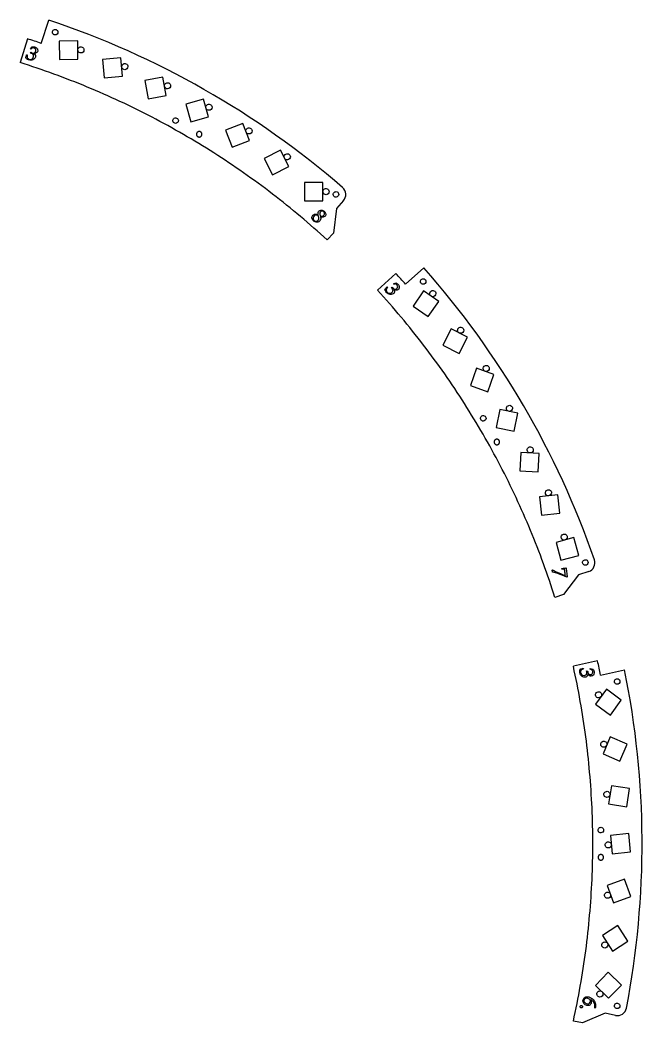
# Model space of a CAD drawing. Header units: millimetres. Extents: x 0 to 573, y 3 to 576.
# Drawn here: x 368.5 to 573.2, y 229.8 to 556.7 of the extents above; entities that cross this region are included whole.
import ezdxf

# ---------------------------------------------------------------- set-up
doc = ezdxf.new("R2010")
doc.units = ezdxf.units.MM
doc.layers.get('0').update_dxf_attribs({"linetype": 'CONTINUOUS'})
doc.layers.add('labels', color=7, linetype='CONTINUOUS')

msp = doc.modelspace()

# ---------------------------------------------------------------- linework, layer by layer
at = {"color": 7}
for points in [[(375.396473, 549.147173), (377.861434, 556.744476)], [(370.907938, 550.604066), (368.474626, 542.882358)], [(473.941628, 497.906836), (471.61741, 495.294032)], [(471.61741, 495.294032), (470.634221, 487.292095), (468.640764, 485.051122)], [(491.019317, 474.111202), (485.051153, 468.640662)], [(494.178056, 470.605229), (500.111426, 475.952205)], [(553.900495, 376.957217), (550.58126, 375.856571)], [(550.58126, 375.856571), (545.728826, 369.418286), (542.881955, 368.474274)], [(556.79239, 347.810749), (548.888539, 346.057205)], [(557.774951, 343.195118), (565.586889, 344.85905)], [(559.247231, 232.938771), (551.825757, 229.78927), (548.888288, 230.395167)], [(562.672095, 232.232341), (559.247231, 232.938771)]]:
    msp.add_lwpolyline(points, dxfattribs=at)
for points in [[(379.914815, 551.888956)], [(381.363492, 543.909998), (387.362752, 544.004242), (387.268508, 550.003502), (381.269248, 549.909258)], [(388.315507, 546.019579)], [(395.943922, 537.905852), (401.916898, 538.474672), (401.348078, 544.447648), (395.375102, 543.878828)], [(402.627984, 540.555963)], [(410.231722, 531.101118), (416.131632, 532.192471), (415.040278, 538.092382), (409.140368, 537.001028)], [(416.569274, 534.324319)], [(424.158126, 523.542172), (429.930578, 525.178876), (428.293874, 530.951328), (422.521422, 529.314624)], [(430.074301, 527.337886)], [(419.191498, 523.054859)], [(437.692893, 515.256584), (443.276166, 517.453643), (441.079107, 523.036915), (435.495834, 520.839857)], [(443.108182, 519.611456)], [(450.789625, 506.283825), (456.118924, 509.040374), (453.362375, 514.369674), (448.033076, 511.613125)], [(455.628867, 511.164449)], [(461.246, 497.80675), (467.246, 497.80675), (467.246, 503.80675), (461.246, 503.80675)], [(468.246, 499.80675)], [(471.499184, 499.012696)], [(501.590078, 460.077191), (504.975559, 465.030828), (500.021922, 468.416309), (496.636441, 463.462671)], [(499.911947, 470.599934)], [(503.062987, 466.549175)], [(511.627185, 448.038567), (514.364183, 453.377935), (509.024815, 456.114932), (506.287817, 450.775565)], [(512.150665, 454.636328)], [(520.967155, 435.554858), (522.977892, 441.207905), (517.324845, 443.218641), (515.314108, 437.565594)], [(520.486491, 442.155448)], [(529.5784, 422.682754), (530.789996, 428.55915), (524.9136, 429.770746), (523.702004, 423.89435)], [(528.053731, 429.144347)], [(519.509503, 425.990531)], [(537.420544, 409.471003), (537.761746, 415.461294), (531.771456, 415.802496), (531.430254, 409.812206)], [(534.823468, 415.630277)], [(544.458188, 395.958396), (543.864353, 401.928938), (537.893812, 401.335103), (538.487647, 395.364562)], [(540.78011, 401.627111)], [(550.639456, 382.211481), (549.061268, 388.000205), (543.272544, 386.422018), (544.850732, 380.633294)], [(545.903875, 387.175899)], [(552.788207, 379.015565)], [(563.187999, 340.20301)], [(564.532585, 335.00019), (559.71256, 338.573334), (556.139415, 333.75331), (560.95944, 330.180165)], [(557.12265, 335.758846)], [(566.433028, 320.657829), (560.914921, 323.013778), (558.558972, 317.495671), (564.077079, 315.139722)], [(558.817262, 319.647383)], [(567.227933, 306.17111), (561.301639, 307.108683), (560.364067, 301.182389), (566.290361, 300.244817)], [(559.845137, 303.301798)], [(557.85528, 291.771356)], [(566.928649, 291.497176), (560.955574, 290.929399), (561.523351, 284.956323), (567.496426, 285.524101)], [(560.24395, 286.848232)], [(565.61448, 276.609912), (559.962838, 274.59523), (561.97752, 268.943588), (567.629162, 270.95827)], [(560.028239, 270.433628)], [(563.370126, 261.528364), (558.344385, 258.250876), (561.621874, 253.225135), (566.647615, 256.502624)], [(559.145506, 254.191757)], [(560.291572, 246.319158), (556.093592, 242.032322), (560.380428, 237.834342), (564.578408, 242.121178)], [(557.537347, 238.218859)], [(563.187999, 234.45049)]]:
    msp.add_lwpolyline(points, close=True, dxfattribs=at)
for points in [[(473.657821, 502.122332), (445.615052, 526.433457), (413.065438, 544.993009), (377.8614, 556.74475)], [(379.083324, 552.444541), (378.944021, 552.780848), (379.021021, 553.167954), (379.278419, 553.425352)], [(379.278419, 553.425352), (379.535818, 553.682751), (379.922924, 553.759751), (380.259231, 553.620448)], [(380.259231, 553.620448), (380.595537, 553.481145), (380.814815, 553.152972), (380.814815, 552.788956)], [(380.814815, 552.788956), (380.814815, 552.550262), (380.719994, 552.321343), (380.551212, 552.15256)], [(375.396473, 549.147173), (373.904474, 549.645523), (372.408228, 550.131066), (370.9079, 550.60375)], [(379.914815, 551.888956), (379.550799, 551.888956), (379.222627, 552.108234), (379.083324, 552.444541)], [(380.551212, 552.15256), (380.382429, 551.983778), (380.15351, 551.888956), (379.914815, 551.888956)], [(387.391627, 546.636896), (387.236846, 547.01057), (387.322402, 547.440688), (387.6084, 547.726686)], [(388.315507, 546.019579), (387.911044, 546.019579), (387.546408, 546.263221), (387.391627, 546.636896)], [(387.6084, 547.726686), (387.894398, 548.012684), (388.324516, 548.09824), (388.69819, 547.943459)], [(389.022613, 546.312472), (388.835077, 546.124936), (388.580723, 546.019579), (388.315507, 546.019579)], [(388.69819, 547.943459), (389.071864, 547.788678), (389.315507, 547.424041), (389.315507, 547.019579)], [(389.315507, 547.019579), (389.315507, 546.754363), (389.21015, 546.500009), (389.022613, 546.312472)], [(390.379669, 534.912681), (383.198631, 537.886378), (375.887665, 540.546316), (368.474626, 542.882358)], [(401.704105, 541.17328), (401.549324, 541.546954), (401.634879, 541.977072), (401.920877, 542.26307)], [(402.627984, 540.555963), (402.223522, 540.555963), (401.858886, 540.799605), (401.704105, 541.17328)], [(401.920877, 542.26307), (402.206875, 542.549068), (402.636993, 542.634624), (403.010668, 542.479843)], [(403.335091, 540.848856), (403.147554, 540.66132), (402.893201, 540.555963), (402.627984, 540.555963)], [(403.010668, 542.479843), (403.384342, 542.325062), (403.627984, 541.960425), (403.627984, 541.555963)], [(403.627984, 541.555963), (403.627984, 541.290747), (403.522627, 541.036393), (403.335091, 540.848856)], [(415.862167, 536.031426), (416.148165, 536.317424), (416.578283, 536.40298), (416.951957, 536.248199)], [(416.951957, 536.248199), (417.325632, 536.093418), (417.569274, 535.728781), (417.569274, 535.324319)], [(411.506126, 525.062835), (404.611817, 528.651525), (397.560707, 531.938983), (390.379669, 534.912681)], [(415.645394, 534.941636), (415.490613, 535.31531), (415.576169, 535.745428), (415.862167, 536.031426)], [(416.569274, 534.324319), (416.164812, 534.324319), (415.800175, 534.567961), (415.645394, 534.941636)], [(417.276381, 534.617212), (417.088844, 534.429676), (416.83449, 534.324319), (416.569274, 534.324319)], [(417.569274, 535.324319), (417.569274, 535.059103), (417.463917, 534.804749), (417.276381, 534.617212)], [(429.150422, 527.955202), (428.995641, 528.328877), (429.081196, 528.758995), (429.367194, 529.044993)], [(430.074301, 527.337886), (429.669839, 527.337886), (429.305203, 527.581528), (429.150422, 527.955202)], [(429.367194, 529.044993), (429.653192, 529.330991), (430.08331, 529.416546), (430.456985, 529.261765)], [(430.781408, 527.630779), (430.593872, 527.443243), (430.339518, 527.337886), (430.074301, 527.337886)], [(430.456985, 529.261765), (430.830659, 529.106984), (431.074301, 528.742348), (431.074301, 528.337886)], [(431.074301, 528.337886), (431.074301, 528.072669), (430.968944, 527.818316), (430.781408, 527.630779)], [(431.692978, 513.407892), (425.137944, 517.584223), (418.400435, 521.474145), (411.506126, 525.062835)], [(418.360007, 523.610444), (418.220704, 523.946751), (418.297704, 524.333857), (418.555102, 524.591255)], [(419.191498, 523.054859), (418.827482, 523.054859), (418.49931, 523.274137), (418.360007, 523.610444)], [(418.555102, 524.591255), (418.812501, 524.848653), (419.199607, 524.925653), (419.535914, 524.786351)], [(419.827895, 523.318463), (419.659112, 523.14968), (419.430193, 523.054859), (419.191498, 523.054859)], [(419.535914, 524.786351), (419.87222, 524.647048), (420.091498, 524.318875), (420.091498, 523.954859)], [(420.091498, 523.954859), (420.091498, 523.716164), (419.996677, 523.487246), (419.827895, 523.318463)], [(426.084135, 519.911418), (426.06766, 519.878332), (426.053226, 519.844231), (426.040943, 519.809372)], [(426.13954, 520.007382), (426.119124, 519.976572), (426.100609, 519.944503), (426.084135, 519.911418)], [(426.206317, 520.09581), (426.18227, 520.067742), (426.159955, 520.038191), (426.13954, 520.007382)], [(426.283456, 520.175361), (426.256142, 520.150461), (426.230364, 520.123877), (426.206317, 520.09581)], [(426.369785, 520.24483), (426.339619, 520.223476), (426.310769, 520.200261), (426.283456, 520.175361)], [(426.463997, 520.303164), (426.431435, 520.285679), (426.399952, 520.266185), (426.369785, 520.24483)], [(426.564664, 520.349478), (426.5302, 520.336127), (426.49656, 520.320649), (426.463997, 520.303164)], [(426.670259, 520.38307), (426.634416, 520.374055), (426.599128, 520.362829), (426.564664, 520.349478)], [(426.779182, 520.403431), (426.742502, 520.39889), (426.706103, 520.392085), (426.670259, 520.38307)], [(426.889782, 520.410253), (426.852822, 520.410253), (426.815862, 520.407973), (426.779182, 520.403431)], [(427.000381, 520.403431), (426.963701, 520.407973), (426.926742, 520.410253), (426.889782, 520.410253)], [(427.109304, 520.38307), (427.07346, 520.392085), (427.037061, 520.39889), (427.000381, 520.403431)], [(427.214899, 520.349478), (427.180435, 520.362829), (427.145148, 520.374055), (427.109304, 520.38307)], [(427.315566, 520.303164), (427.283004, 520.320649), (427.249363, 520.336127), (427.214899, 520.349478)], [(427.409778, 520.24483), (427.379612, 520.266185), (427.348128, 520.285679), (427.315566, 520.303164)], [(427.496108, 520.175361), (427.468794, 520.200261), (427.439945, 520.223476), (427.409778, 520.24483)], [(427.573246, 520.09581), (427.549199, 520.123877), (427.523421, 520.150461), (427.496108, 520.175361)], [(427.640024, 520.007382), (427.619608, 520.038191), (427.597293, 520.067742), (427.573246, 520.09581)], [(427.695429, 519.911418), (427.678954, 519.944503), (427.660439, 519.976572), (427.640024, 520.007382)], [(427.738621, 519.809372), (427.726337, 519.844231), (427.711903, 519.878332), (427.695429, 519.911418)], [(442.184302, 520.228772), (442.029521, 520.602446), (442.115077, 521.032564), (442.401075, 521.318562)], [(443.108182, 519.611456), (442.70372, 519.611456), (442.339083, 519.855098), (442.184302, 520.228772)], [(442.401075, 521.318562), (442.687073, 521.60456), (443.117191, 521.690116), (443.490865, 521.535335)], [(443.815289, 519.904349), (443.627752, 519.716812), (443.373398, 519.611456), (443.108182, 519.611456)], [(443.490865, 521.535335), (443.86454, 521.380554), (444.108182, 521.015918), (444.108182, 520.611456)], [(444.108182, 520.611456), (444.108182, 520.346239), (444.002825, 520.091885), (443.815289, 519.904349)], [(425.993621, 519.593295), (425.990211, 519.556492), (425.98907, 519.51948), (425.990209, 519.482537)], [(425.990209, 519.482537), (425.991347, 519.445595), (425.994763, 519.408723), (426.000433, 519.372201)], [(426.010618, 519.702793), (426.002711, 519.666689), (425.997031, 519.630097), (425.993621, 519.593295)], [(426.000433, 519.372201), (426.006102, 519.335678), (426.014024, 519.299505), (426.024139, 519.263956)], [(426.040943, 519.809372), (426.028659, 519.774513), (426.018525, 519.738897), (426.010618, 519.702793)], [(426.024139, 519.263956), (426.034253, 519.228407), (426.04656, 519.193482), (426.060967, 519.159446)], [(426.060967, 519.159446), (426.075373, 519.125409), (426.091879, 519.092261), (426.110359, 519.060253)], [(426.110359, 519.060253), (426.128839, 519.028245), (426.149293, 518.997376), (426.171566, 518.967882)], [(426.171566, 518.967882), (426.193839, 518.938387), (426.217932, 518.910266), (426.243661, 518.883732)], [(426.243661, 518.883732), (426.26939, 518.857199), (426.296756, 518.832252), (426.32555, 518.809081)], [(426.32555, 518.809081), (426.354345, 518.785909), (426.384569, 518.764514), (426.415993, 518.745058)], [(426.415993, 518.745058), (426.447417, 518.725601), (426.480041, 518.708082), (426.513617, 518.692634)], [(426.513617, 518.692634), (426.547194, 518.677187), (426.581724, 518.66381), (426.616944, 518.652605)], [(426.616944, 518.652605), (426.652165, 518.641401), (426.688077, 518.632369), (426.724407, 518.625577)], [(426.724407, 518.625577), (426.760738, 518.618786), (426.797487, 518.614235), (426.834377, 518.61196)], [(426.834377, 518.61196), (426.871267, 518.609685), (426.908297, 518.609685), (426.945186, 518.61196)], [(426.945186, 518.61196), (426.982076, 518.614235), (427.018826, 518.618786), (427.055156, 518.625577)], [(427.055156, 518.625577), (427.091487, 518.632369), (427.127398, 518.641401), (427.162619, 518.652605)], [(427.162619, 518.652605), (427.19784, 518.66381), (427.232369, 518.677187), (427.265946, 518.692634)], [(427.265946, 518.692634), (427.299523, 518.708082), (427.332147, 518.725601), (427.363571, 518.745058)], [(427.363571, 518.745058), (427.394995, 518.764514), (427.425218, 518.785909), (427.454013, 518.809081)], [(427.454013, 518.809081), (427.482808, 518.832252), (427.510173, 518.857199), (427.535902, 518.883732)], [(427.535902, 518.883732), (427.561631, 518.910266), (427.585724, 518.938387), (427.607997, 518.967882)], [(427.607997, 518.967882), (427.63027, 518.997376), (427.650725, 519.028245), (427.669205, 519.060253)], [(427.669205, 519.060253), (427.687684, 519.092261), (427.70419, 519.125409), (427.718597, 519.159446)], [(427.718597, 519.159446), (427.733003, 519.193482), (427.74531, 519.228407), (427.755425, 519.263956)], [(427.768945, 519.702793), (427.761038, 519.738897), (427.750904, 519.774513), (427.738621, 519.809372)], [(427.755425, 519.263956), (427.765539, 519.299505), (427.773461, 519.335678), (427.779131, 519.372201)], [(427.785942, 519.593295), (427.782532, 519.630097), (427.776852, 519.666689), (427.768945, 519.702793)], [(427.779131, 519.372201), (427.7848, 519.408723), (427.788217, 519.445595), (427.789355, 519.482537)], [(427.789355, 519.482537), (427.790493, 519.51948), (427.789353, 519.556492), (427.785942, 519.593295)], [(450.786365, 500.036684), (444.620569, 504.768823), (438.248011, 509.231562), (431.692978, 513.407892)], [(454.704987, 511.781766), (454.550206, 512.15544), (454.635762, 512.585558), (454.92176, 512.871556)], [(455.628867, 511.164449), (455.224404, 511.164449), (454.859768, 511.408091), (454.704987, 511.781766)], [(454.92176, 512.871556), (455.207758, 513.157554), (455.637876, 513.24311), (456.01155, 513.088329)], [(456.335973, 511.457342), (456.148437, 511.269806), (455.894083, 511.164449), (455.628867, 511.164449)], [(456.01155, 513.088329), (456.385224, 512.933548), (456.628867, 512.568911), (456.628867, 512.164449)], [(456.628867, 512.164449), (456.628867, 511.899233), (456.52351, 511.644879), (456.335973, 511.457342)], [(467.32212, 500.424066), (467.167339, 500.797741), (467.252895, 501.227859), (467.538893, 501.513857)], [(468.246, 499.80675), (467.841538, 499.80675), (467.476901, 500.050392), (467.32212, 500.424066)], [(467.538893, 501.513857), (467.824891, 501.799855), (468.255009, 501.88541), (468.628683, 501.730629)], [(468.628683, 501.730629), (469.002358, 501.575848), (469.246, 501.211212), (469.246, 500.80675)], [(469.246, 500.80675), (469.246, 500.541533), (469.140643, 500.287179), (468.953107, 500.099643)], [(470.667692, 499.568281), (470.52839, 499.904588), (470.60539, 500.291694), (470.862788, 500.549093)], [(470.862788, 500.549093), (471.120186, 500.806491), (471.507292, 500.883491), (471.843599, 500.744188)], [(471.843599, 500.744188), (472.179906, 500.604885), (472.399184, 500.276713), (472.399184, 499.912696)], [(474.67794, 500.073869), (474.624683, 500.865487), (474.257516, 501.603062), (473.658, 502.12275)], [(468.640764, 485.051122), (462.911196, 490.303006), (456.952161, 495.304545), (450.786365, 500.036684)], [(468.953107, 500.099643), (468.76557, 499.912107), (468.511216, 499.80675), (468.246, 499.80675)], [(471.499184, 499.012696), (471.135168, 499.012696), (470.806995, 499.231974), (470.667692, 499.568281)], [(472.13558, 499.2763), (471.966797, 499.107518), (471.737879, 499.012696), (471.499184, 499.012696)], [(472.399184, 499.912696), (472.399184, 499.674002), (472.304363, 499.445083), (472.13558, 499.2763)], [(473.941628, 497.906836), (474.466132, 498.502143), (474.731196, 499.282252), (474.67794, 500.073869)], [(494.178056, 470.605229), (493.135079, 471.782746), (492.082021, 472.951296), (491.019, 474.11075)], [(555.762458, 380.749848), (543.632027, 415.825075), (524.722832, 448.172681), (500.111, 475.95175)], [(499.080455, 471.155519), (498.941152, 471.491826), (499.018152, 471.878932), (499.275551, 472.13633)], [(499.911947, 470.599934), (499.547931, 470.599934), (499.219758, 470.819212), (499.080455, 471.155519)], [(499.275551, 472.13633), (499.532949, 472.393728), (499.920055, 472.470728), (500.256362, 472.331425)], [(500.548343, 470.863538), (500.37956, 470.694755), (500.150642, 470.599934), (499.911947, 470.599934)], [(500.256362, 472.331425), (500.592669, 472.192123), (500.811947, 471.86395), (500.811947, 471.499934)], [(500.811947, 471.499934), (500.811947, 471.261239), (500.717126, 471.03232), (500.548343, 470.863538)], [(500.036638, 450.786198), (495.304526, 456.952015), (490.303012, 462.911071), (485.051153, 468.640662)], [(502.139107, 467.166491), (501.984326, 467.540166), (502.069882, 467.970283), (502.35588, 468.256281)], [(502.35588, 468.256281), (502.641878, 468.542279), (503.071996, 468.627835), (503.44567, 468.473054)], [(503.44567, 468.473054), (503.819345, 468.318273), (504.062987, 467.953637), (504.062987, 467.549175)], [(504.062987, 467.549175), (504.062987, 467.283958), (503.95763, 467.029604), (503.770094, 466.842068)], [(503.062987, 466.549175), (502.658525, 466.549175), (502.293888, 466.792817), (502.139107, 467.166491)], [(503.770094, 466.842068), (503.582557, 466.654532), (503.328203, 466.549175), (503.062987, 466.549175)], [(511.226786, 455.253645), (511.072005, 455.627319), (511.15756, 456.057437), (511.443558, 456.343435)], [(512.150665, 454.636328), (511.746203, 454.636328), (511.381567, 454.87997), (511.226786, 455.253645)], [(511.443558, 456.343435), (511.729556, 456.629433), (512.159674, 456.714989), (512.533349, 456.560208)], [(512.857772, 454.929221), (512.670236, 454.741685), (512.415882, 454.636328), (512.150665, 454.636328)], [(512.533349, 456.560208), (512.907023, 456.405427), (513.150665, 456.04079), (513.150665, 455.636328)], [(513.150665, 455.636328), (513.150665, 455.371112), (513.045308, 455.116758), (512.857772, 454.929221)], [(513.407764, 431.692753), (509.231462, 438.247804), (504.768751, 444.620381), (500.036638, 450.786198)], [(519.562611, 442.772764), (519.40783, 443.146439), (519.493386, 443.576557), (519.779384, 443.862555)], [(520.486491, 442.155448), (520.082029, 442.155448), (519.717392, 442.39909), (519.562611, 442.772764)], [(519.779384, 443.862555), (520.065382, 444.148553), (520.4955, 444.234108), (520.869174, 444.079327)], [(521.193598, 442.448341), (521.006061, 442.260805), (520.751707, 442.155448), (520.486491, 442.155448)], [(520.869174, 444.079327), (521.242849, 443.924546), (521.486491, 443.55991), (521.486491, 443.155448)], [(521.486491, 443.155448), (521.486491, 442.890231), (521.381134, 442.635877), (521.193598, 442.448341)], [(525.062618, 411.505851), (521.473958, 418.400176), (517.584065, 425.137701), (513.407764, 431.692753)], [(527.129851, 429.761664), (526.97507, 430.135338), (527.060626, 430.565456), (527.346624, 430.851454)], [(528.053731, 429.144347), (527.649268, 429.144347), (527.284632, 429.38799), (527.129851, 429.761664)], [(527.346624, 430.851454), (527.632622, 431.137452), (528.06274, 431.223008), (528.436414, 431.068227)], [(528.760838, 429.437241), (528.573301, 429.249704), (528.318947, 429.144347), (528.053731, 429.144347)], [(528.436414, 431.068227), (528.810089, 430.913446), (529.053731, 430.54881), (529.053731, 430.144347)], [(529.053731, 430.144347), (529.053731, 429.879131), (528.948374, 429.624777), (528.760838, 429.437241)], [(518.678012, 426.546116), (518.538709, 426.882423), (518.615709, 427.269529), (518.873107, 427.526928)], [(519.509503, 425.990531), (519.145487, 425.990531), (518.817315, 426.209809), (518.678012, 426.546116)], [(518.873107, 427.526928), (519.130505, 427.784326), (519.517611, 427.861326), (519.853918, 427.722023)], [(520.145899, 426.254135), (519.977117, 426.085353), (519.748198, 425.990531), (519.509503, 425.990531)], [(519.853918, 427.722023), (520.190225, 427.58272), (520.409503, 427.254548), (520.409503, 426.890531)], [(520.409503, 426.890531), (520.409503, 426.651837), (520.314682, 426.422918), (520.145899, 426.254135)], [(523.060931, 419.302848), (523.056389, 419.266168), (523.054109, 419.229208), (523.054109, 419.192248)], [(523.054109, 419.192248), (523.054109, 419.155288), (523.056389, 419.118329), (523.060931, 419.081649)], [(523.081292, 419.411771), (523.072277, 419.375927), (523.065473, 419.339527), (523.060931, 419.302848)], [(523.060931, 419.081649), (523.065473, 419.044969), (523.072277, 419.008569), (523.081292, 418.972726)], [(523.114884, 419.517366), (523.101533, 419.482902), (523.090307, 419.447614), (523.081292, 419.411771)], [(523.081292, 418.972726), (523.090307, 418.936882), (523.101533, 418.901595), (523.114884, 418.867131)], [(523.161198, 419.618032), (523.143713, 419.58547), (523.128236, 419.55183), (523.114884, 419.517366)], [(523.114884, 418.867131), (523.128236, 418.832667), (523.143713, 418.799026), (523.161198, 418.766464)], [(523.219532, 419.712245), (523.198177, 419.682078), (523.178684, 419.650595), (523.161198, 419.618032)], [(523.161198, 418.766464), (523.178684, 418.733902), (523.198177, 418.702418), (523.219532, 418.672252)], [(523.289001, 419.798574), (523.264101, 419.771261), (523.240886, 419.742411), (523.219532, 419.712245)], [(523.219532, 418.672252), (523.240886, 418.642085), (523.264101, 418.613236), (523.289001, 418.585922)], [(523.368553, 419.875713), (523.340485, 419.851666), (523.313901, 419.825888), (523.289001, 419.798574)], [(523.289001, 418.585922), (523.313901, 418.558608), (523.340485, 418.532831), (523.368553, 418.508784)], [(523.456981, 419.94249), (523.426171, 419.922075), (523.39662, 419.899759), (523.368553, 419.875713)], [(523.368553, 418.508784), (523.39662, 418.484737), (523.426171, 418.462421), (523.456981, 418.442006)], [(523.552945, 419.997895), (523.519859, 419.981421), (523.48779, 419.962906), (523.456981, 419.94249)], [(523.65499, 420.041087), (523.620131, 420.028803), (523.58603, 420.01437), (523.552945, 419.997895)], [(523.761569, 420.071412), (523.725465, 420.063505), (523.689849, 420.053371), (523.65499, 420.041087)], [(523.871068, 420.088409), (523.834265, 420.084999), (523.797674, 420.079319), (523.761569, 420.071412)], [(523.981825, 420.091821), (523.944882, 420.09296), (523.90787, 420.091819), (523.871068, 420.088409)], [(524.092162, 420.081597), (524.055639, 420.087267), (524.018767, 420.090683), (523.981825, 420.091821)], [(524.200406, 420.057891), (524.164857, 420.068006), (524.128684, 420.075928), (524.092162, 420.081597)], [(524.304916, 420.021063), (524.27088, 420.03547), (524.235955, 420.047777), (524.200406, 420.057891)], [(524.404109, 419.971671), (524.372101, 419.990151), (524.338953, 420.006657), (524.304916, 420.021063)], [(524.49648, 419.910464), (524.466986, 419.932737), (524.436117, 419.953191), (524.404109, 419.971671)], [(524.58063, 419.838369), (524.554096, 419.864098), (524.525975, 419.88819), (524.49648, 419.910464)], [(524.49648, 418.474033), (524.525975, 418.496306), (524.554096, 418.520398), (524.58063, 418.546128)], [(524.655282, 419.75648), (524.632111, 419.785274), (524.607164, 419.81264), (524.58063, 419.838369)], [(524.58063, 418.546128), (524.607164, 418.571857), (524.632111, 418.599222), (524.655282, 418.628017)], [(524.719305, 419.666037), (524.699848, 419.697461), (524.678453, 419.727685), (524.655282, 419.75648)], [(524.655282, 418.628017), (524.678453, 418.656812), (524.699848, 418.687035), (524.719305, 418.718459)], [(524.771728, 419.568413), (524.75628, 419.601989), (524.738761, 419.634613), (524.719305, 419.666037)], [(524.719305, 418.718459), (524.738761, 418.749883), (524.75628, 418.782507), (524.771728, 418.816084)], [(524.811757, 419.465086), (524.800552, 419.500306), (524.787176, 419.534836), (524.771728, 419.568413)], [(524.771728, 418.816084), (524.787176, 418.849661), (524.800552, 418.88419), (524.811757, 418.919411)], [(524.838785, 419.357623), (524.831994, 419.393953), (524.822961, 419.429865), (524.811757, 419.465086)], [(524.811757, 418.919411), (524.822961, 418.954631), (524.831994, 418.990543), (524.838785, 419.026874)], [(524.852402, 419.247653), (524.850127, 419.284543), (524.845576, 419.321292), (524.838785, 419.357623)], [(524.838785, 419.026874), (524.845576, 419.063204), (524.850127, 419.099954), (524.852402, 419.136843)], [(524.852402, 419.136843), (524.854677, 419.173733), (524.854677, 419.210763), (524.852402, 419.247653)], [(523.456981, 418.442006), (523.48779, 418.421591), (523.519859, 418.403076), (523.552945, 418.386601)], [(523.552945, 418.386601), (523.58603, 418.370127), (523.620131, 418.355693), (523.65499, 418.343409)], [(523.65499, 418.343409), (523.689849, 418.331125), (523.725465, 418.320992), (523.761569, 418.313085)], [(523.761569, 418.313085), (523.797674, 418.305178), (523.834265, 418.299498), (523.871068, 418.296087)], [(523.871068, 418.296087), (523.90787, 418.292677), (523.944882, 418.291537), (523.981825, 418.292675)], [(523.981825, 418.292675), (524.018767, 418.293813), (524.055639, 418.29723), (524.092162, 418.302899)], [(524.092162, 418.302899), (524.128684, 418.308569), (524.164857, 418.316491), (524.200406, 418.326605)], [(524.200406, 418.326605), (524.235955, 418.33672), (524.27088, 418.349027), (524.304916, 418.363433)], [(524.304916, 418.363433), (524.338953, 418.37784), (524.372101, 418.394345), (524.404109, 418.412825)], [(524.404109, 418.412825), (524.436117, 418.431305), (524.466986, 418.451759), (524.49648, 418.474033)], [(533.899589, 416.247593), (533.744808, 416.621268), (533.830363, 417.051386), (534.116361, 417.337384)], [(534.823468, 415.630277), (534.419006, 415.630277), (534.05437, 415.873919), (533.899589, 416.247593)], [(534.116361, 417.337384), (534.402359, 417.623382), (534.832477, 417.708937), (535.206152, 417.554156)], [(535.530575, 415.92317), (535.343039, 415.735634), (535.088685, 415.630277), (534.823468, 415.630277)], [(535.206152, 417.554156), (535.579826, 417.399375), (535.823468, 417.034739), (535.823468, 416.630277)], [(535.823468, 416.630277), (535.823468, 416.36506), (535.718111, 416.110706), (535.530575, 415.92317)], [(534.912373, 390.379351), (531.938706, 397.560402), (528.651279, 404.611526), (525.062618, 411.505851)], [(539.856231, 402.244427), (539.70145, 402.618101), (539.787006, 403.048219), (540.073004, 403.334217)], [(540.78011, 401.627111), (540.375648, 401.627111), (540.011012, 401.870753), (539.856231, 402.244427)], [(540.073004, 403.334217), (540.359002, 403.620215), (540.789119, 403.705771), (541.162794, 403.55099)], [(541.162794, 403.55099), (541.536468, 403.396209), (541.78011, 403.031573), (541.78011, 402.627111)], [(541.78011, 402.627111), (541.78011, 402.361894), (541.674754, 402.10754), (541.487217, 401.920004)], [(541.487217, 401.920004), (541.299681, 401.732467), (541.045327, 401.627111), (540.78011, 401.627111)], [(542.881955, 368.474274), (540.545945, 375.887323), (537.88604, 383.1983), (534.912373, 390.379351)], [(545.196768, 388.883006), (545.482766, 389.169004), (545.912884, 389.25456), (546.286559, 389.099779)], [(546.286559, 389.099779), (546.660233, 388.944998), (546.903875, 388.580361), (546.903875, 388.175899)], [(544.979996, 387.793216), (544.825215, 388.16689), (544.91077, 388.597008), (545.196768, 388.883006)], [(545.903875, 387.175899), (545.499413, 387.175899), (545.134777, 387.419541), (544.979996, 387.793216)], [(546.610982, 387.468792), (546.423446, 387.281256), (546.169092, 387.175899), (545.903875, 387.175899)], [(546.903875, 388.175899), (546.903875, 387.910683), (546.798518, 387.656329), (546.610982, 387.468792)], [(551.956715, 379.57115), (551.817412, 379.907457), (551.894412, 380.294563), (552.15181, 380.551961)], [(552.788207, 379.015565), (552.424191, 379.015565), (552.096018, 379.234843), (551.956715, 379.57115)], [(552.15181, 380.551961), (552.409209, 380.80936), (552.796315, 380.88636), (553.132622, 380.747057)], [(553.424603, 379.279169), (553.25582, 379.110386), (553.026901, 379.015565), (552.788207, 379.015565)], [(553.132622, 380.747057), (553.468929, 380.607754), (553.688207, 380.279581), (553.688207, 379.915565)], [(553.688207, 379.915565), (553.688207, 379.67687), (553.593385, 379.447952), (553.424603, 379.279169)], [(555.621048, 378.465882), (555.970565, 379.177989), (556.021305, 380.00017), (555.762, 380.74985)], [(553.900495, 376.957217), (554.652167, 377.210687), (555.271531, 377.753776), (555.621048, 378.465882)], [(557.774951, 343.195118), (557.460504, 344.736444), (557.132841, 346.275044), (556.792, 347.81075)], [(552.939117, 323.102043), (551.923896, 330.807853), (550.571986, 338.469304), (548.888539, 346.057205)], [(566.180918, 234.585874), (573.213528, 271.02714), (573.011727, 308.495649), (565.587, 344.85905)], [(562.356508, 340.758595), (562.217205, 341.094902), (562.294205, 341.482008), (562.551603, 341.739406)], [(563.187999, 340.20301), (562.823983, 340.20301), (562.495811, 340.422288), (562.356508, 340.758595)], [(562.551603, 341.739406), (562.809002, 341.996804), (563.196108, 342.073804), (563.532415, 341.934501)], [(563.824396, 340.466614), (563.655613, 340.297831), (563.426694, 340.20301), (563.187999, 340.20301)], [(563.532415, 341.934501), (563.868721, 341.795198), (564.087999, 341.467026), (564.087999, 341.10301)], [(564.087999, 341.10301), (564.087999, 340.864315), (563.993178, 340.635396), (563.824396, 340.466614)], [(556.198771, 336.376163), (556.04399, 336.749837), (556.129545, 337.179955), (556.415543, 337.465953)], [(556.415543, 337.465953), (556.701541, 337.751951), (557.131659, 337.837507), (557.505334, 337.682726)], [(557.505334, 337.682726), (557.879008, 337.527945), (558.12265, 337.163308), (558.12265, 336.758846)], [(557.12265, 335.758846), (556.718188, 335.758846), (556.353552, 336.002488), (556.198771, 336.376163)], [(557.829757, 336.051739), (557.642221, 335.864203), (557.387867, 335.758846), (557.12265, 335.758846)], [(558.12265, 336.758846), (558.12265, 336.49363), (558.017293, 336.239276), (557.829757, 336.051739)], [(554.972129, 299.881071), (554.632871, 307.646063), (553.954339, 315.396232), (552.939117, 323.102043)], [(557.893383, 320.264699), (557.738602, 320.638373), (557.824157, 321.068491), (558.110155, 321.354489)], [(558.110155, 321.354489), (558.396153, 321.640487), (558.826271, 321.726043), (559.199945, 321.571262)], [(559.199945, 321.571262), (559.57362, 321.416481), (559.817262, 321.051845), (559.817262, 320.647383)], [(559.817262, 320.647383), (559.817262, 320.382166), (559.711905, 320.127812), (559.524369, 319.940276)], [(558.817262, 319.647383), (558.4128, 319.647383), (558.048164, 319.891025), (557.893383, 320.264699)], [(559.524369, 319.940276), (559.336832, 319.752739), (559.082479, 319.647383), (558.817262, 319.647383)], [(558.921258, 303.919115), (558.766477, 304.292789), (558.852033, 304.722907), (559.138031, 305.008905)], [(559.138031, 305.008905), (559.424029, 305.294903), (559.854147, 305.380459), (560.227821, 305.225678)], [(560.227821, 305.225678), (560.601495, 305.070897), (560.845137, 304.70626), (560.845137, 304.301798)], [(560.845137, 304.301798), (560.845137, 304.036582), (560.739781, 303.782228), (560.552244, 303.594691)], [(559.845137, 303.301798), (559.440675, 303.301798), (559.076039, 303.54544), (558.921258, 303.919115)], [(560.552244, 303.594691), (560.364708, 303.407155), (560.110354, 303.301798), (559.845137, 303.301798)], [(554.972079, 276.571274), (555.31137, 284.336264), (555.311387, 292.116079), (554.972129, 299.881071)], [(557.023789, 292.326941), (556.884486, 292.663248), (556.961486, 293.050354), (557.218884, 293.307752)], [(557.85528, 291.771356), (557.491264, 291.771356), (557.163091, 291.990634), (557.023789, 292.326941)], [(557.218884, 293.307752), (557.476282, 293.56515), (557.863388, 293.64215), (558.199695, 293.502847)], [(558.75528, 292.671356), (558.75528, 292.174299), (558.352336, 291.771356), (557.85528, 291.771356)], [(558.199695, 293.502847), (558.536002, 293.363544), (558.75528, 293.035372), (558.75528, 292.671356)], [(559.32007, 287.465548), (559.165289, 287.839222), (559.250845, 288.26934), (559.536843, 288.555338)], [(559.536843, 288.555338), (559.822841, 288.841336), (560.252959, 288.926892), (560.626633, 288.772111)], [(560.626633, 288.772111), (561.000308, 288.61733), (561.24395, 288.252694), (561.24395, 287.848232)], [(561.24395, 287.848232), (561.24395, 287.583015), (561.138593, 287.328661), (560.951057, 287.141125)], [(557.291049, 284.483316), (557.262254, 284.460145), (557.234888, 284.435198), (557.209159, 284.408664)], [(557.381491, 284.547339), (557.350067, 284.527882), (557.319843, 284.506487), (557.291049, 284.483316)], [(557.479116, 284.599763), (557.445539, 284.584315), (557.412915, 284.566796), (557.381491, 284.547339)], [(557.582443, 284.639792), (557.547222, 284.628587), (557.512693, 284.61521), (557.479116, 284.599763)], [(557.689906, 284.66682), (557.653575, 284.660028), (557.617663, 284.650996), (557.582443, 284.639792)], [(557.799875, 284.680437), (557.762986, 284.678162), (557.726236, 284.673611), (557.689906, 284.66682)], [(557.910685, 284.680437), (557.873795, 284.682712), (557.836765, 284.682712), (557.799875, 284.680437)], [(558.020655, 284.66682), (557.984324, 284.673611), (557.947575, 284.678162), (557.910685, 284.680437)], [(558.128118, 284.639792), (558.092897, 284.650996), (558.056985, 284.660028), (558.020655, 284.66682)], [(558.231444, 284.599763), (558.197868, 284.61521), (558.163338, 284.628587), (558.128118, 284.639792)], [(558.329069, 284.547339), (558.297645, 284.566796), (558.265021, 284.584315), (558.231444, 284.599763)], [(558.419512, 284.483316), (558.390717, 284.506487), (558.360493, 284.527882), (558.329069, 284.547339)], [(558.501401, 284.408664), (558.475672, 284.435198), (558.448306, 284.460145), (558.419512, 284.483316)], [(560.24395, 286.848232), (559.839488, 286.848232), (559.474851, 287.091874), (559.32007, 287.465548)], [(560.951057, 287.141125), (560.76352, 286.953588), (560.509166, 286.848232), (560.24395, 286.848232)], [(556.955707, 283.809859), (556.954569, 283.772917), (556.955709, 283.735905), (556.959119, 283.699102)], [(556.965931, 283.920196), (556.960262, 283.883674), (556.956845, 283.846802), (556.955707, 283.809859)], [(556.959119, 283.699102), (556.96253, 283.6623), (556.96821, 283.625708), (556.976117, 283.589604)], [(556.989637, 284.028441), (556.979522, 283.992892), (556.971601, 283.956719), (556.965931, 283.920196)], [(556.976117, 283.589604), (556.984024, 283.5535), (556.994157, 283.517883), (557.006441, 283.483025)], [(557.026465, 284.132951), (557.012059, 284.098915), (556.999752, 284.06399), (556.989637, 284.028441)], [(557.006441, 283.483025), (557.018725, 283.448166), (557.033159, 283.414065), (557.049633, 283.380979)], [(557.075857, 284.232144), (557.057377, 284.200136), (557.040872, 284.166988), (557.026465, 284.132951)], [(557.049633, 283.380979), (557.066108, 283.347894), (557.084623, 283.315825), (557.105038, 283.285015)], [(557.137065, 284.324515), (557.114791, 284.29502), (557.094337, 284.264152), (557.075857, 284.232144)], [(557.105038, 283.285015), (557.125453, 283.254206), (557.147769, 283.224655), (557.171816, 283.196587)], [(557.209159, 284.408664), (557.18343, 284.382131), (557.159338, 284.35401), (557.137065, 284.324515)], [(557.171816, 283.196587), (557.195862, 283.16852), (557.22164, 283.141936), (557.248954, 283.117036)], [(557.248954, 283.117036), (557.276268, 283.092136), (557.305117, 283.068921), (557.335284, 283.047567)], [(557.335284, 283.047567), (557.36545, 283.026212), (557.396934, 283.006718), (557.429496, 282.989233)], [(557.429496, 282.989233), (557.462058, 282.971747), (557.495699, 282.95627), (557.530163, 282.942919)], [(557.530163, 282.942919), (557.564627, 282.929567), (557.599914, 282.918342), (557.635758, 282.909327)], [(557.635758, 282.909327), (557.671601, 282.900312), (557.708001, 282.893507), (557.744681, 282.888965)], [(557.744681, 282.888965), (557.78136, 282.884424), (557.81832, 282.882144), (557.85528, 282.882144)], [(557.85528, 282.882144), (557.89224, 282.882144), (557.9292, 282.884424), (557.96588, 282.888965)], [(557.96588, 282.888965), (558.002559, 282.893507), (558.038959, 282.900312), (558.074802, 282.909327)], [(558.074802, 282.909327), (558.110646, 282.918342), (558.145934, 282.929567), (558.180398, 282.942919)], [(558.180398, 282.942919), (558.214862, 282.95627), (558.248502, 282.971747), (558.281064, 282.989233)], [(558.281064, 282.989233), (558.313626, 283.006718), (558.34511, 283.026212), (558.375277, 283.047567)], [(558.375277, 283.047567), (558.405443, 283.068921), (558.434293, 283.092136), (558.461606, 283.117036)], [(558.461606, 283.117036), (558.48892, 283.141936), (558.514698, 283.16852), (558.538745, 283.196587)], [(558.573496, 284.324515), (558.551222, 284.35401), (558.52713, 284.382131), (558.501401, 284.408664)], [(558.538745, 283.196587), (558.562791, 283.224655), (558.585107, 283.254206), (558.605522, 283.285015)], [(558.634703, 284.232144), (558.616223, 284.264152), (558.595769, 284.29502), (558.573496, 284.324515)], [(558.605522, 283.285015), (558.625938, 283.315825), (558.644453, 283.347894), (558.660927, 283.380979)], [(558.684095, 284.132951), (558.669689, 284.166988), (558.653183, 284.200136), (558.634703, 284.232144)], [(558.660927, 283.380979), (558.677401, 283.414065), (558.691835, 283.448166), (558.704119, 283.483025)], [(558.720923, 284.028441), (558.710809, 284.06399), (558.698501, 284.098915), (558.684095, 284.132951)], [(558.704119, 283.483025), (558.716403, 283.517883), (558.726537, 283.5535), (558.734444, 283.589604)], [(558.744629, 283.920196), (558.73896, 283.956719), (558.731038, 283.992892), (558.720923, 284.028441)], [(558.734444, 283.589604), (558.742351, 283.625708), (558.748031, 283.6623), (558.751441, 283.699102)], [(558.754853, 283.809859), (558.753715, 283.846802), (558.750298, 283.883674), (558.744629, 283.920196)], [(558.751441, 283.699102), (558.754851, 283.735905), (558.755991, 283.772917), (558.754853, 283.809859)], [(552.938967, 253.350311), (553.954221, 261.056117), (554.632787, 268.806283), (554.972079, 276.571274)], [(559.104359, 271.050945), (558.949578, 271.424619), (559.035134, 271.854737), (559.321132, 272.140735)], [(559.321132, 272.140735), (559.60713, 272.426733), (560.037248, 272.512289), (560.410922, 272.357508)], [(560.410922, 272.357508), (560.784597, 272.202727), (561.028239, 271.838091), (561.028239, 271.433628)], [(561.028239, 271.433628), (561.028239, 271.168412), (560.922882, 270.914058), (560.735346, 270.726521)], [(560.028239, 270.433628), (559.623777, 270.433628), (559.25914, 270.67727), (559.104359, 271.050945)], [(560.735346, 270.726521), (560.547809, 270.538985), (560.293455, 270.433628), (560.028239, 270.433628)], [(558.221627, 254.809074), (558.066846, 255.182748), (558.152402, 255.612866), (558.4384, 255.898864)], [(558.4384, 255.898864), (558.724398, 256.184862), (559.154515, 256.270418), (559.52819, 256.115637)], [(559.52819, 256.115637), (559.901864, 255.960856), (560.145506, 255.596219), (560.145506, 255.191757)], [(560.145506, 255.191757), (560.145506, 254.926541), (560.04015, 254.672187), (559.852613, 254.48465)], [(548.888288, 230.395167), (550.571769, 237.98306), (551.923712, 245.644506), (552.938967, 253.350311)], [(559.145506, 254.191757), (558.741044, 254.191757), (558.376408, 254.435399), (558.221627, 254.809074)], [(559.852613, 254.48465), (559.665077, 254.297114), (559.410723, 254.191757), (559.145506, 254.191757)], [(556.613467, 238.836176), (556.458686, 239.20985), (556.544242, 239.639968), (556.83024, 239.925966)], [(557.537347, 238.218859), (557.132884, 238.218859), (556.768248, 238.462501), (556.613467, 238.836176)], [(556.83024, 239.925966), (557.116238, 240.211964), (557.546356, 240.29752), (557.92003, 240.142739)], [(557.92003, 240.142739), (558.293704, 239.987958), (558.537347, 239.623321), (558.537347, 239.218859)], [(558.537347, 239.218859), (558.537347, 238.953643), (558.43199, 238.699289), (558.244453, 238.511752)], [(558.244453, 238.511752), (558.056917, 238.324216), (557.802563, 238.218859), (557.537347, 238.218859)], [(562.356508, 235.006075), (562.217205, 235.342382), (562.294205, 235.729488), (562.551603, 235.986886)], [(562.551603, 235.986886), (562.809002, 236.244284), (563.196108, 236.321284), (563.532415, 236.181982)], [(563.532415, 236.181982), (563.868721, 236.042679), (564.087999, 235.714506), (564.087999, 235.35049)], [(563.187999, 234.45049), (562.823983, 234.45049), (562.495811, 234.669768), (562.356508, 235.006075)], [(562.672095, 232.232341), (563.449832, 232.075869), (564.257852, 232.236413), (564.916698, 232.678318)], [(563.824396, 234.714094), (563.655613, 234.545311), (563.426694, 234.45049), (563.187999, 234.45049)], [(564.087999, 235.35049), (564.087999, 235.111795), (563.993178, 234.882877), (563.824396, 234.714094)], [(564.916698, 232.678318), (565.575544, 233.120222), (566.030672, 233.806902), (566.181, 234.58585)]]:
    msp.add_open_spline(points, degree=3, dxfattribs=at)
at = {"layer": 'labels', "color": 5}
for points in [[(371.856603, 547.36852), (372.401897, 547.965077)], [(372.206514, 547.426942), (372.029586, 547.268695), (371.856603, 547.36852)], [(371.90165, 545.906643), (371.878692, 545.957079), (372.115323, 546.244535)], [(370.599652, 545.423376), (370.790153, 545.398954)], [(465.641898, 493.303013), (465.662461, 493.318595)], [(466.456942, 492.659523), (466.433828, 492.642008)], [(490.211034, 470.789033), (490.981559, 471.033024)], [(488.149918, 469.73297), (488.302686, 469.616568)], [(489.519115, 469.500492), (489.524451, 469.555649), (489.873107, 469.686279)], [(490.543276, 470.664673), (490.310928, 470.61609), (490.211034, 470.789033)], [(541.980895, 377.396596), (542.057219, 377.461404)], [(545.13581, 377.766648), (545.110538, 377.968028)], [(545.320234, 377.77027), (545.13581, 377.766648)], [(546.467449, 378.151213), (546.532219, 378.100887)], [(546.252142, 375.650129), (546.276508, 375.688864), (546.254213, 375.890618)], [(546.908486, 375.18051), (546.7167, 375.156442)], [(552.10622, 345.40802), (552.18032, 345.23083)], [(553.17574, 344.52209), (553.20794, 344.56719), (553.5752, 344.50599)], [(554.41924, 345.29204), (555.20852, 345.11808)], [(554.64478, 345.01822), (554.41928, 345.09232), (554.41924, 345.29204)], [(554.587383, 237.316322), (554.692449, 236.877027)], [(556.134819, 234.832533), (555.945538, 234.657087), (555.895037, 234.678364)]]:
    msp.add_lwpolyline(points, dxfattribs=at)
for points in [[(465.641922, 493.303031)], [(465.725039, 493.038608)], [(466.373247, 492.903282)], [(554.393448, 236.524073)], [(551.860908, 234.927292)], [(556.134837, 234.832525)]]:
    msp.add_lwpolyline(points, close=True, dxfattribs=at)
for points in [[(372.115323, 546.244535), (372.207466, 546.176479), (372.277717, 546.128491), (372.326076, 546.100571)], [(372.431839, 547.598158), (372.389382, 547.580486), (372.314273, 547.523414), (372.206514, 547.426942)], [(372.326076, 546.100571), (372.552992, 545.969561), (372.778866, 545.933392), (373.003696, 545.992063)], [(372.401897, 547.965077), (372.601472, 548.035844), (372.802036, 548.058924), (373.003589, 548.034317)], [(372.819626, 547.638384), (372.663564, 547.651583), (372.534302, 547.638175), (372.431839, 547.598158)], [(373.258968, 547.503767), (373.125052, 547.581084), (372.978604, 547.625956), (372.819626, 547.638384)], [(373.003589, 548.034317), (373.205136, 548.009714), (373.408208, 547.938351), (373.612803, 547.820228)], [(373.003696, 545.992063), (373.230386, 546.049662), (373.409773, 546.192849), (373.541856, 546.421624)], [(373.640466, 547.030561), (373.588871, 547.228982), (373.461705, 547.386717), (373.258968, 547.503767)], [(373.541856, 546.421624), (373.662126, 546.629937), (373.694996, 546.832916), (373.640466, 547.030561)], [(373.612803, 547.820228), (373.925277, 547.639821), (374.125941, 547.416088), (374.214795, 547.149028)], [(374.141893, 546.391338), (374.049543, 546.231383), (373.924037, 546.104207), (373.765376, 546.009811)], [(374.214795, 547.149028), (374.303647, 546.881977), (374.279346, 546.629414), (374.141893, 546.391338)], [(370.344021, 544.458711), (370.436776, 544.705234), (370.521987, 545.026789), (370.599652, 545.423376)], [(370.621575, 544.153388), (370.522081, 544.243086), (370.429563, 544.34486), (370.344021, 544.458711)], [(370.943788, 543.918977), (370.828468, 543.985557), (370.721064, 544.063694), (370.621575, 544.153388)], [(370.790153, 545.398954), (370.751622, 545.061603), (370.743534, 544.830675), (370.76589, 544.706169)], [(370.76589, 544.706169), (370.790105, 544.580591), (370.845373, 544.459404), (370.931694, 544.34261)], [(370.931694, 544.34261), (371.019081, 544.227648), (371.143681, 544.123455), (371.305495, 544.030032)], [(372.352145, 543.697322), (371.85963, 543.587369), (371.390178, 543.661254), (370.943788, 543.918977)], [(371.305495, 544.030032), (371.584494, 543.868952), (371.851508, 543.828868), (372.106538, 543.90978)], [(372.513894, 545.742881), (372.346497, 545.839527), (372.142416, 545.894115), (371.90165, 545.906643)], [(372.106538, 543.90978), (372.362645, 543.992556), (372.580365, 544.189252), (372.759698, 544.499866)], [(373.414686, 544.423039), (373.198843, 544.049187), (372.844662, 543.807282), (372.352145, 543.697322)], [(372.912762, 545.222441), (372.864465, 545.443761), (372.731509, 545.617241), (372.513894, 545.742881)], [(372.759698, 544.499866), (372.911111, 544.762122), (372.962133, 545.00298), (372.912762, 545.222441)], [(373.765376, 546.009811), (373.607794, 545.917271), (373.351585, 545.840758), (372.99675, 545.780272)], [(372.99675, 545.780272), (373.115788, 545.711545), (373.225128, 545.617434), (373.324769, 545.497937)], [(373.324769, 545.497937), (373.462024, 545.331897), (373.537167, 545.157074), (373.550196, 544.973468)], [(373.550196, 544.973468), (373.56617, 544.790655), (373.521, 544.607179), (373.414686, 544.423039)], [(465.662461, 493.318595), (465.627105, 493.607076), (465.632217, 493.833259), (465.677798, 493.997145)], [(465.677798, 493.997145), (465.739873, 494.213938), (465.867625, 494.395619), (466.061053, 494.542188)], [(466.061053, 494.542188), (466.341787, 494.754913), (466.647458, 494.831596), (466.978065, 494.772236)], [(466.277117, 493.840933), (466.239787, 493.65905), (466.27183, 493.3465), (466.373247, 492.903282)], [(466.578987, 494.296027), (466.416367, 494.172803), (466.315743, 494.021105), (466.277117, 493.840933)], [(467.120175, 494.435292), (466.928847, 494.47086), (466.74845, 494.424438), (466.578987, 494.296027)], [(466.978065, 494.772236), (467.308683, 494.712875), (467.597216, 494.520575), (467.843665, 494.195335)], [(467.625693, 494.098885), (467.481717, 494.288891), (467.313211, 494.401027), (467.120175, 494.435292)], [(467.796085, 493.516617), (467.826467, 493.71479), (467.769669, 493.908879), (467.625693, 494.098885)], [(467.843665, 494.195335), (468.066766, 493.900908), (468.17169, 493.616636), (468.158437, 493.342521)], [(463.962654, 491.513199), (463.729177, 491.821319), (463.629019, 492.140192), (463.662181, 492.469819)], [(463.662181, 492.469819), (463.696643, 492.797729), (463.849106, 493.064155), (464.119569, 493.269097)], [(464.985047, 490.889391), (464.568059, 490.956059), (464.227262, 491.163995), (463.962654, 491.513199)], [(464.008457, 492.279501), (463.972738, 492.03148), (464.038542, 491.797057), (464.205871, 491.576233)], [(464.426009, 492.923303), (464.186364, 492.741713), (464.04718, 492.527112), (464.008457, 492.279501)], [(464.119569, 493.269097), (464.538954, 493.586885), (465.046405, 493.598196), (465.641922, 493.303031)], [(464.205871, 491.576233), (464.379678, 491.346859), (464.590592, 491.214313), (464.838613, 491.178593)], [(465.100638, 493.179854), (464.861438, 493.168366), (464.636562, 493.082849), (464.426009, 492.923303)], [(464.838613, 491.178593), (465.086639, 491.142878), (465.322775, 491.209981), (465.547021, 491.379903)], [(466.095814, 491.157113), (465.774002, 490.91326), (465.403746, 490.82402), (464.985047, 490.889391)], [(465.725039, 493.038608), (465.475398, 493.140467), (465.267264, 493.187549), (465.100638, 493.179854)], [(465.547021, 491.379903), (465.752431, 491.535551), (465.86384, 491.721022), (465.881249, 491.936314)], [(465.881249, 491.936314), (465.899953, 492.149887), (465.847883, 492.517318), (465.725039, 493.038608)], [(466.482339, 491.692526), (466.426644, 491.488639), (466.297802, 491.310168), (466.095814, 491.157113)], [(466.373247, 492.903282), (466.593624, 492.811586), (466.790107, 492.774542), (466.962697, 492.79215)], [(466.433828, 492.642008), (466.52487, 492.212483), (466.54104, 491.895989), (466.482339, 491.692526)], [(467.267091, 492.481178), (467.064408, 492.467717), (466.794359, 492.527165), (466.456942, 492.659523)], [(466.962697, 492.79215), (467.136588, 492.808043), (467.300563, 492.874358), (467.454623, 492.991096)], [(467.819548, 492.685579), (467.656928, 492.562354), (467.472776, 492.494221), (467.267091, 492.481178)], [(467.454623, 492.991096), (467.654899, 493.142855), (467.76872, 493.318029), (467.796085, 493.516617)], [(468.158437, 493.342521), (468.146481, 493.066695), (468.033518, 492.847714), (467.819548, 492.685579)], [(490.981559, 471.033024), (491.189779, 470.994523), (491.375013, 470.914229), (491.53726, 470.792142)], [(487.446203, 469.02536), (487.649788, 469.192475), (487.884359, 469.428345), (488.149918, 469.73297)], [(487.533902, 468.622161), (487.492586, 468.749589), (487.463353, 468.883988), (487.446203, 469.02536)], [(487.69574, 468.258049), (487.62916, 468.373369), (487.575214, 468.494739), (487.533902, 468.622161)], [(488.804595, 467.361917), (488.323082, 467.512948), (487.953464, 467.811659), (487.69574, 468.258049)], [(487.935282, 469.028731), (487.893463, 468.90787), (487.880733, 468.775285), (487.897092, 468.630977)], [(487.897092, 468.630977), (487.91529, 468.487724), (487.971101, 468.335191), (488.064524, 468.173377)], [(488.302686, 469.616568), (488.100642, 469.343679), (487.978173, 469.147734), (487.935282, 469.028731)], [(488.064524, 468.173377), (488.225604, 467.894378), (488.436803, 467.726157), (488.698122, 467.668713)], [(488.698122, 467.668713), (488.961305, 467.612347), (489.248201, 467.673828), (489.55881, 467.853158)], [(489.967439, 469.052551), (489.870796, 469.219942), (489.721354, 469.369256), (489.519115, 469.500492)], [(489.55881, 467.853158), (489.821065, 468.004572), (489.98568, 468.18765), (490.052654, 468.402394)], [(489.873107, 469.686279), (489.918878, 469.581269), (489.955723, 469.504584), (489.983643, 469.456225)], [(490.052654, 468.402394), (490.121488, 468.618212), (490.093082, 468.834931), (489.967439, 469.052551)], [(489.983643, 469.456225), (490.114653, 469.229309), (490.292181, 469.085049), (490.516226, 469.023445)], [(490.48021, 467.868066), (490.402632, 467.701755), (490.271776, 467.565445), (490.087641, 467.459135)], [(491.184734, 468.657975), (491.001993, 468.656624), (490.741854, 468.718466), (490.404314, 468.843501)], [(490.404314, 468.843501), (490.473041, 468.724463), (490.520676, 468.58829), (490.547219, 468.434983)], [(490.547219, 468.434983), (490.583061, 468.222557), (490.560724, 468.033585), (490.48021, 467.868066)], [(490.516226, 469.023445), (490.741338, 468.959978), (490.968285, 468.994288), (491.197066, 469.126375)], [(490.82403, 470.700292), (490.778425, 470.706216), (490.68484, 470.694343), (490.543276, 470.664673)], [(491.179976, 470.541236), (491.051422, 470.630698), (490.932773, 470.683716), (490.82403, 470.700292)], [(491.49315, 470.204983), (491.415833, 470.338899), (491.311442, 470.450984), (491.179976, 470.541236)], [(491.70157, 468.800128), (491.541609, 468.707775), (491.369331, 468.660391), (491.184734, 468.657975)], [(491.197066, 469.126375), (491.40538, 469.246645), (491.535333, 469.405993), (491.586924, 469.60442)], [(491.586924, 469.60442), (491.641458, 469.802059), (491.6102, 470.002246), (491.49315, 470.204983)], [(491.53726, 470.792142), (491.699503, 470.670062), (491.839686, 470.506724), (491.95781, 470.302128)], [(492.14355, 469.419856), (492.086973, 469.144158), (491.939646, 468.937582), (491.70157, 468.800128)], [(491.95781, 470.302128), (492.138216, 469.989655), (492.20013, 469.695564), (492.14355, 469.419856)], [(490.087641, 467.459135), (489.71379, 467.243292), (489.286107, 467.210886), (488.804595, 467.361917)], [(542.04263, 377.086157), (542.031131, 377.177792), (542.010552, 377.281271), (541.980895, 377.396596)], [(542.067939, 376.780883), (542.058822, 376.922604), (542.050385, 377.024362), (542.04263, 377.086157)], [(542.057219, 377.461404), (542.56081, 377.22589), (543.449011, 376.831931), (544.721821, 376.279525)], [(546.7167, 375.156442), (544.657637, 375.988972), (543.10805, 376.530452), (542.067939, 376.780883)], [(544.721821, 376.279525), (545.314936, 376.020617), (545.825043, 375.810818), (546.252142, 375.650129)], [(545.110538, 377.968028), (545.393708, 377.98838), (545.652497, 378.013264), (545.886905, 378.042681)], [(545.827712, 377.7625), (545.769872, 377.774726), (545.600713, 377.777316), (545.320234, 377.77027)], [(545.956418, 377.694194), (545.93057, 377.72777), (545.887667, 377.750539), (545.827712, 377.7625)], [(545.886905, 378.042681), (546.09574, 378.068888), (546.289255, 378.105066), (546.467449, 378.151213)], [(546.060135, 377.229926), (546.017104, 377.503752), (545.982532, 377.658508), (545.956418, 377.694194)], [(546.254213, 375.890618), (546.225331, 376.12076), (546.160639, 376.567196), (546.060135, 377.229926)], [(546.532219, 378.100887), (546.548382, 377.782562), (546.586282, 377.385793), (546.645918, 376.91058)], [(546.645918, 376.91058), (546.742192, 376.143424), (546.829714, 375.566734), (546.908486, 375.18051)], [(550.97544, 344.35779), (550.97544, 344.49095), (550.989407, 344.623033), (551.01734, 344.75404)], [(551.48766, 343.02729), (551.14618, 343.398843), (550.97544, 343.842343), (550.97544, 344.35779)], [(551.01734, 344.75404), (551.045273, 344.885053), (551.087153, 345.016063), (551.14298, 345.14707)], [(551.14298, 345.14707), (551.402847, 345.190003), (551.723927, 345.276986), (552.10622, 345.40802)], [(551.33627, 344.58008), (551.280403, 344.44692), (551.25247, 344.286916), (551.25247, 344.10007)], [(551.25247, 344.10007), (551.25247, 343.77791), (551.351263, 343.526626), (551.54885, 343.34622)], [(551.56822, 344.90546), (551.471573, 344.821693), (551.394257, 344.713233), (551.33627, 344.58008)], [(551.54885, 343.34622), (551.74859, 343.165813), (552.027793, 343.07561), (552.38646, 343.07561)], [(552.18032, 345.23083), (551.8689, 345.095523), (551.664867, 344.987066), (551.56822, 344.90546)], [(552.38646, 343.07561), (552.689287, 343.07561), (552.923383, 343.151853), (553.08875, 343.30434)], [(553.08875, 343.30434), (553.256277, 343.456826), (553.34004, 343.658713), (553.34004, 343.91)], [(553.34004, 343.91), (553.34004, 344.103293), (553.285273, 344.307323), (553.17574, 344.52209)], [(553.61385, 343.51052), (553.61385, 343.373066), (553.587017, 343.23132), (553.53335, 343.08528)], [(553.5752, 344.50599), (553.562333, 344.392163), (553.5559, 344.30733), (553.5559, 344.25149)], [(553.5559, 344.25149), (553.5559, 343.98947), (553.637513, 343.775773), (553.80074, 343.6104)], [(554.19695, 342.95964), (554.038017, 343.04984), (553.84365, 343.233466), (553.61385, 343.51052)], [(553.80074, 343.6104), (553.963967, 343.44288), (554.177663, 343.35912), (554.44183, 343.35912)], [(554.44183, 343.35912), (554.68237, 343.35912), (554.874587, 343.432143), (555.01848, 343.57819)], [(554.90573, 344.90869), (554.869197, 344.936623), (554.782213, 344.973133), (554.64478, 345.01822)], [(555.13446, 344.59297), (555.06786, 344.734723), (554.991617, 344.839963), (554.90573, 344.90869)], [(555.01848, 343.57819), (555.164527, 343.722083), (555.23755, 343.91108), (555.23755, 344.14518)], [(555.23755, 344.14518), (555.23755, 344.299813), (555.203187, 344.449076), (555.13446, 344.59297)], [(555.20852, 345.11808), (555.369593, 344.980626), (555.489863, 344.818473), (555.56933, 344.63162)], [(555.68853, 343.99698), (555.68853, 343.636166), (555.595103, 343.35052), (555.40825, 343.14004)], [(555.56933, 344.63162), (555.648797, 344.444773), (555.68853, 344.233226), (555.68853, 343.99698)], [(552.64742, 342.46996), (552.215733, 342.46996), (551.829147, 342.655736), (551.48766, 343.02729)], [(553.19186, 342.62782), (553.041527, 342.52258), (552.860047, 342.46996), (552.64742, 342.46996)], [(553.53335, 343.08528), (553.458177, 342.883393), (553.344347, 342.730906), (553.19186, 342.62782)], [(554.71562, 342.82433), (554.53092, 342.82433), (554.35803, 342.869433), (554.19695, 342.95964)], [(555.40825, 343.14004), (555.221403, 342.929566), (554.990527, 342.82433), (554.71562, 342.82433)], [(551.166202, 235.219992), (551.207064, 235.316975), (551.27532, 235.384935), (551.370969, 235.423872)], [(551.370969, 235.423872), (551.46859, 235.461978), (551.5649, 235.461018), (551.659899, 235.420992)], [(551.659899, 235.420992), (551.756882, 235.38013), (551.824843, 235.311878), (551.863783, 235.216235)], [(552.17084, 236.401294), (551.997263, 236.791381), (551.990111, 237.175439), (552.149385, 237.553466)], [(552.149385, 237.553466), (552.306157, 237.925556), (552.575672, 238.16974), (552.957931, 238.286019)], [(553.051682, 235.554737), (552.640003, 235.728189), (552.346389, 236.010375), (552.17084, 236.401294)], [(552.325592, 237.374346), (552.232195, 237.152676), (552.242252, 236.938689), (552.355763, 236.732386)], [(552.833101, 237.807244), (552.590659, 237.746254), (552.42149, 237.601954), (552.325592, 237.374346)], [(552.355763, 236.732386), (552.487802, 236.492642), (552.727002, 236.299804), (553.073361, 236.153872)], [(553.854282, 237.667144), (553.46042, 237.83309), (553.120027, 237.87979), (552.833101, 237.807244)], [(552.957931, 238.286019), (553.340195, 238.402295), (553.795549, 238.349109), (554.323994, 238.12646)], [(554.017869, 235.483253), (553.737914, 235.377474), (553.415851, 235.401302), (553.051682, 235.554737)], [(553.073361, 236.153872), (553.395975, 236.017945), (553.671835, 235.986783), (553.90094, 236.060384)], [(554.298808, 237.402949), (554.234023, 237.481514), (554.085848, 237.569579), (553.854282, 237.667144)], [(553.90094, 236.060384), (554.130045, 236.133984), (554.294215, 236.288548), (554.393448, 236.524073)], [(554.649195, 236.14365), (554.507433, 235.807185), (554.296991, 235.587053), (554.017869, 235.483253)], [(554.460756, 236.999117), (554.440583, 237.161432), (554.3866, 237.296043), (554.298808, 237.402949)], [(554.323994, 238.12646), (554.761395, 237.94217), (555.123618, 237.692837), (555.410661, 237.378462)], [(554.39345, 236.524076), (554.45766, 236.676475), (554.480095, 236.834822), (554.460756, 236.999117)], [(555.411232, 236.658082), (555.210014, 236.910661), (554.935398, 237.130074), (554.587383, 237.316322)], [(554.742988, 236.499159), (554.73633, 236.394759), (554.705066, 236.276256), (554.649195, 236.14365)], [(554.692449, 236.877027), (554.734815, 236.728666), (554.751662, 236.60271), (554.742988, 236.499159)], [(555.410661, 237.378462), (555.696871, 237.062108), (555.905089, 236.679565), (556.035316, 236.230834)], [(555.845607, 235.772408), (555.757235, 236.110282), (555.612443, 236.405507), (555.411232, 236.658082)], [(555.895037, 234.678364), (555.95045, 235.069855), (555.933973, 235.434536), (555.845607, 235.772408)], [(556.035316, 236.230834), (556.165536, 235.782106), (556.19871, 235.316003), (556.134837, 234.832525)], [(551.164582, 234.934025), (551.125636, 235.029671), (551.126176, 235.124993), (551.166202, 235.219992)], [(551.368453, 234.729263), (551.273454, 234.769289), (551.205497, 234.837543), (551.164582, 234.934025)], [(551.657396, 234.726388), (551.561751, 234.687443), (551.465436, 234.688401), (551.368453, 234.729263)], [(551.860908, 234.927292), (551.820883, 234.832293), (551.753045, 234.765325), (551.657396, 234.726388)], [(551.863783, 235.216235), (551.902728, 235.12059), (551.90177, 235.024275), (551.860908, 234.927292)]]:
    msp.add_open_spline(points, degree=3, dxfattribs=at)

doc.saveas('drawing.dxf')
